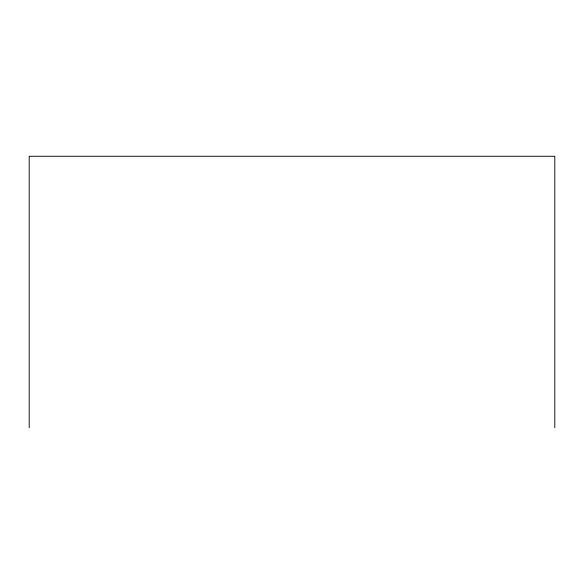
<?xml version="1.0" encoding="UTF-8"?>
<svg xmlns="http://www.w3.org/2000/svg" width="584" height="584" viewBox="0 0 584 584"><rect width="100%" height="100%" fill="white"/><g stroke="black" fill="none" stroke-linecap="round" stroke-linejoin="round"><path stroke-width="0.88" d="M554.8 427.736L554.8 156.264L29.2 156.264L29.2 427.736"/></g></svg>
